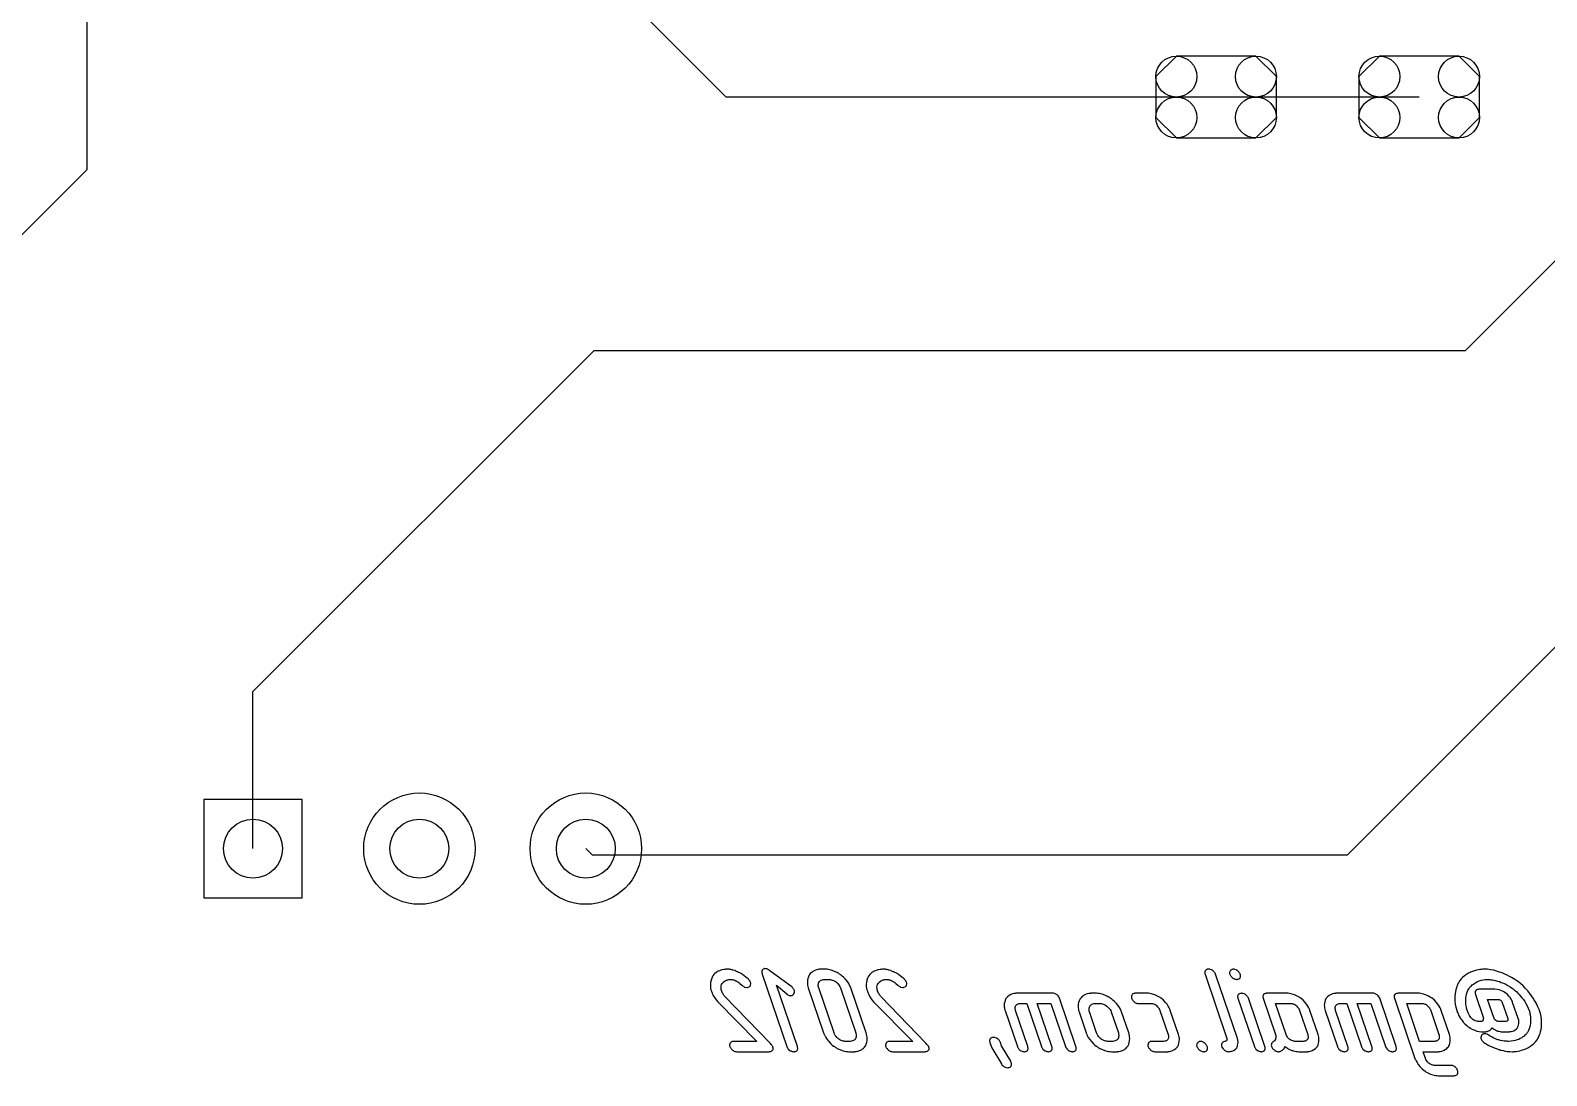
# Model space of a CAD drawing. Extents: x 0.13 to 3.85, y -0.33 to 2.33.
# Drawn here: x 2.164 to 3.076, y 0.645 to 1.274 of the extents above; entities that cross this region are included whole.
import ezdxf

# ---------------------------------------------------------------- set-up
doc = ezdxf.new("R2010")
doc.units = 0
doc.layers.get('0').update_dxf_attribs({"linetype": 'CONTINUOUS'})
doc.layers.add('film1', color=1, linetype='CONTINUOUS')

# ---------------------------------------------------------------- blocks, each defined once
blk = doc.blocks.new('D18')
blk.add_lwpolyline([(0.0239, 0.0246), (-0.0239, 0.0246), (-0.0362, 0.0123), (-0.0362, -0.0123), (-0.0239, -0.0246), (0.0239, -0.0246), (0.0362, -0.0123), (0.0362, 0.0123)], close=True)
for centre in [(-0.0239, 0.0123), (0.0239, 0.0123), (-0.0239, -0.0123), (0.0239, -0.0123)]:
    blk.add_circle(centre, 0.0123)
blk = doc.blocks.new('D46')
blk.add_circle((0, 0), 0.03347)
blk = doc.blocks.new('D48')
blk.add_lwpolyline([(-0.029528, -0.029528), (0.029528, -0.029528), (0.029528, 0.029528), (-0.029528, 0.029528)], close=True)
blk = doc.blocks.new('D9502')
blk.add_circle((0, 0), 0.01772)

msp = doc.modelspace()

# ---------------------------------------------------------------- linework, layer by layer
at = {"layer": 'film1', "color": 1}
for points in [[(2.198564, 1.189918), (2.198564, 1.517478)], [(2.58258, 1.233462), (2.298564, 1.517478)], [(2.99896, 1.233462), (2.58258, 1.233462)], [(3.140693, 1.195039), (3.02652, 1.080866)], [(2.198564, 1.189918), (1.699748, 0.691102)], [(3.343449, 1.165511), (2.955654, 0.777716)], [(2.502898, 1.080866), (2.298174, 0.876143)], [(3.02652, 1.080866), (2.502898, 1.080866)], [(2.298174, 0.781652), (2.298174, 0.876143)], [(2.50211, 0.777716), (2.498174, 0.781652)], [(2.955654, 0.777716), (2.50211, 0.777716)], [(2.582317, 0.709134), (2.581857, 0.709069), (2.581267, 0.709003), (2.579955, 0.708741), (2.578578, 0.708216), (2.57779, 0.707954), (2.577069, 0.70756), (2.576413, 0.707101), (2.575757, 0.706576), (2.575101, 0.705986), (2.574576, 0.705264), (2.57451, 0.705198), (2.574445, 0.705067), (2.574314, 0.70487), (2.574182, 0.704542), (2.573986, 0.704214), (2.573789, 0.703755), (2.573592, 0.70323), (2.573395, 0.70264), (2.573133, 0.701262), (2.573002, 0.700475), (2.573002, 0.699622), (2.573002, 0.69877), (2.573133, 0.697851), (2.573329, 0.696867), (2.573657, 0.695883), (2.573723, 0.695752), (2.573854, 0.695358), (2.574117, 0.694768), (2.57451, 0.693981), (2.574969, 0.693062), (2.575626, 0.692013), (2.576413, 0.690832), (2.577397, 0.689651), (2.601013, 0.665773), (2.586581, 0.665773), (2.586318, 0.665707), (2.586056, 0.665642), (2.585793, 0.66551), (2.585466, 0.665379), (2.585203, 0.665117), (2.584941, 0.664789), (2.584941, 0.664723), (2.58481, 0.664658), (2.584744, 0.664461), (2.584678, 0.664198), (2.584547, 0.663542), (2.584547, 0.663149), (2.584678, 0.66269), (2.584678, 0.662624), (2.584744, 0.662558), (2.58481, 0.662362), (2.585006, 0.662099), (2.585203, 0.661771), (2.585466, 0.661443), (2.585793, 0.661049), (2.586187, 0.660656), (2.586253, 0.66059), (2.586384, 0.660525), (2.586646, 0.660328), (2.586909, 0.660131), (2.587302, 0.659934), (2.587762, 0.659803), (2.588286, 0.659672), (2.588877, 0.659606), (2.608294, 0.659606), (2.608688, 0.659672), (2.609147, 0.659737), (2.609738, 0.659934), (2.610197, 0.660262), (2.61059, 0.660721), (2.610721, 0.660984), (2.610721, 0.661377), (2.610721, 0.661771), (2.61059, 0.66223), (2.61059, 0.662296), (2.610525, 0.662427), (2.610459, 0.662624), (2.610328, 0.662886), (2.610131, 0.663149), (2.609869, 0.663542), (2.609475, 0.664002), (2.609081, 0.664461), (2.581726, 0.6928), (2.581661, 0.692866), (2.581529, 0.693062), (2.581267, 0.69339), (2.580939, 0.69385), (2.580677, 0.694309), (2.580349, 0.694833), (2.580086, 0.695424), (2.579824, 0.696014), (2.579824, 0.69608), (2.579758, 0.696145), (2.579693, 0.696473), (2.579562, 0.696998), (2.579496, 0.697654), (2.57943, 0.698376), (2.579496, 0.699163), (2.579693, 0.69995), (2.580086, 0.700672), (2.580152, 0.700738), (2.580283, 0.700869), (2.58048, 0.701066), (2.580742, 0.701328), (2.581464, 0.701918), (2.582382, 0.702443), (2.582448, 0.702443), (2.582579, 0.702509), (2.582841, 0.70264), (2.583169, 0.702771), (2.583563, 0.702837), (2.584022, 0.702968), (2.585072, 0.703033), (2.585334, 0.703033), (2.585662, 0.702968), (2.586122, 0.702968), (2.586581, 0.702837), (2.587171, 0.702705), (2.587762, 0.702509), (2.588352, 0.702246), (2.588417, 0.702181), (2.58868, 0.702049), (2.589074, 0.701787), (2.589533, 0.701525), (2.590123, 0.701131), (2.590714, 0.700672), (2.59196, 0.699557), (2.592026, 0.699491), (2.592288, 0.699229), (2.592813, 0.698901), (2.593141, 0.698704), (2.593534, 0.698442), (2.594912, 0.698179), (2.595109, 0.698179), (2.595371, 0.698245), (2.595633, 0.69831), (2.59629, 0.698573), (2.596617, 0.69877), (2.596945, 0.699032), (2.596945, 0.699098), (2.597011, 0.699163), (2.597142, 0.69936), (2.597208, 0.699622), (2.597339, 0.700344), (2.597339, 0.700803), (2.597208, 0.701262), (2.597142, 0.701394), (2.597011, 0.701656), (2.596683, 0.702181), (2.596158, 0.702837), (2.596093, 0.702902), (2.596027, 0.702968), (2.595699, 0.703296), (2.595109, 0.703821), (2.594321, 0.704477), (2.593403, 0.705198), (2.592288, 0.705986), (2.591107, 0.706707), (2.589795, 0.707429), (2.589729, 0.707494), (2.589533, 0.70756), (2.589139, 0.707691), (2.588745, 0.707888), (2.588221, 0.708085), (2.587696, 0.708347), (2.586515, 0.708675), (2.58645, 0.708675), (2.586384, 0.708741), (2.585925, 0.708806), (2.5854, 0.708938), (2.58481, 0.709069), (2.584678, 0.709069), (2.584285, 0.709134), (2.583826, 0.7092), (2.58271, 0.7092), (2.582317, 0.709134)], [(2.605277, 0.709397), (2.604752, 0.709134), (2.60449, 0.708938), (2.604162, 0.70861), (2.604162, 0.708544), (2.604096, 0.708413), (2.60403, 0.708216), (2.603965, 0.707954), (2.603965, 0.70756), (2.603965, 0.707166), (2.604096, 0.706642), (2.604227, 0.706117), (2.618987, 0.66269), (2.618987, 0.662624), (2.619053, 0.662427), (2.619184, 0.662165), (2.619381, 0.661902), (2.61984, 0.661115), (2.620562, 0.660459), (2.620627, 0.660393), (2.620758, 0.660328), (2.621021, 0.660197), (2.621349, 0.660065), (2.622202, 0.659737), (2.622726, 0.659672), (2.623185, 0.659606), (2.623382, 0.659606), (2.623645, 0.659672), (2.623907, 0.659737), (2.624563, 0.659934), (2.624891, 0.660131), (2.625154, 0.660393), (2.625154, 0.660459), (2.625219, 0.660525), (2.62535, 0.660721), (2.625416, 0.660984), (2.625481, 0.661312), (2.625481, 0.661705), (2.625416, 0.662165), (2.625285, 0.66269), (2.61269, 0.699622), (2.618856, 0.694309), (2.618921, 0.694243), (2.619053, 0.694178), (2.619315, 0.693981), (2.619643, 0.69385), (2.62043, 0.693456), (2.62089, 0.69339), (2.621349, 0.693325), (2.621545, 0.693325), (2.621677, 0.69339), (2.621939, 0.693456), (2.62253, 0.693718), (2.622857, 0.693915), (2.623185, 0.694243), (2.623185, 0.694309), (2.623251, 0.69444), (2.623382, 0.694637), (2.623448, 0.694899), (2.623514, 0.695621), (2.623514, 0.69608), (2.623382, 0.696539), (2.623382, 0.696605), (2.623317, 0.696736), (2.623185, 0.696933), (2.623054, 0.697195), (2.622857, 0.697523), (2.622595, 0.697851), (2.622267, 0.698179), (2.621874, 0.698573), (2.608819, 0.708282), (2.608688, 0.708347), (2.60836, 0.70861), (2.607901, 0.708872), (2.607376, 0.709134), (2.60731, 0.709134), (2.607245, 0.7092), (2.606851, 0.709331), (2.606326, 0.709462), (2.605736, 0.709528), (2.605605, 0.709528), (2.605277, 0.709397)], [(2.638667, 0.709134), (2.638273, 0.709134), (2.637814, 0.709003), (2.63683, 0.708806), (2.635715, 0.708413), (2.6346, 0.707822), (2.634075, 0.707429), (2.633485, 0.707035), (2.633026, 0.70651), (2.632566, 0.70592), (2.632566, 0.705854), (2.632501, 0.705789), (2.632369, 0.705592), (2.632238, 0.70533), (2.632107, 0.705001), (2.63191, 0.704608), (2.631582, 0.703689), (2.631385, 0.702509), (2.63132, 0.701131), (2.63132, 0.70041), (2.631451, 0.699622), (2.631582, 0.69877), (2.631845, 0.697917), (2.641029, 0.67089), (2.641029, 0.670824), (2.641094, 0.670693), (2.641226, 0.67043), (2.641357, 0.670102), (2.641554, 0.669709), (2.64175, 0.66925), (2.642341, 0.6682), (2.643194, 0.666953), (2.644243, 0.665642), (2.64549, 0.664264), (2.646277, 0.663608), (2.647064, 0.662952), (2.64713, 0.662886), (2.647261, 0.662821), (2.647523, 0.662624), (2.647851, 0.662427), (2.648245, 0.662165), (2.648704, 0.661902), (2.649294, 0.661574), (2.649885, 0.661312), (2.651262, 0.660656), (2.652837, 0.660131), (2.654477, 0.659737), (2.655395, 0.659672), (2.656248, 0.659606), (2.659594, 0.659606), (2.659856, 0.659672), (2.660249, 0.659737), (2.660709, 0.659803), (2.661693, 0.66), (2.662808, 0.660393), (2.663989, 0.660984), (2.664514, 0.661312), (2.665038, 0.661771), (2.665563, 0.66223), (2.666022, 0.662821), (2.666022, 0.662886), (2.666088, 0.662952), (2.666219, 0.663149), (2.66635, 0.663411), (2.666482, 0.663739), (2.666613, 0.664133), (2.666941, 0.665051), (2.667137, 0.666232), (2.667203, 0.667609), (2.667137, 0.668397), (2.667072, 0.669184), (2.666875, 0.670037), (2.666613, 0.67089), (2.657429, 0.697917), (2.657429, 0.697982), (2.657363, 0.698114), (2.657232, 0.698376), (2.657101, 0.698638), (2.65697, 0.699032), (2.656707, 0.699491), (2.656117, 0.700541), (2.65533, 0.701787), (2.65428, 0.703099), (2.652968, 0.704411), (2.652246, 0.705067), (2.651459, 0.705723), (2.651394, 0.705789), (2.651262, 0.705854), (2.651, 0.706051), (2.650672, 0.706248), (2.650278, 0.70651), (2.649819, 0.706838), (2.649229, 0.707166), (2.648638, 0.707494), (2.647261, 0.708085), (2.645686, 0.708675), (2.644046, 0.709069), (2.643128, 0.709134), (2.642275, 0.7092), (2.63893, 0.7092), (2.638667, 0.709134)], [(2.641488, 0.703033), (2.644702, 0.703033), (2.645161, 0.702968), (2.645686, 0.702837), (2.646277, 0.70264), (2.646998, 0.702377), (2.64772, 0.702049), (2.648507, 0.701525), (2.648573, 0.701459), (2.648835, 0.701262), (2.649163, 0.700934), (2.649557, 0.700541), (2.650016, 0.69995), (2.650475, 0.69936), (2.650869, 0.698704), (2.651197, 0.697917), (2.660381, 0.67089), (2.660381, 0.670824), (2.660446, 0.670562), (2.660578, 0.670168), (2.660643, 0.669643), (2.660643, 0.669118), (2.660578, 0.668462), (2.660381, 0.667872), (2.660118, 0.667281), (2.660053, 0.667216), (2.659921, 0.667019), (2.659725, 0.666822), (2.659331, 0.66656), (2.658938, 0.666232), (2.658413, 0.666035), (2.657757, 0.665838), (2.657035, 0.665773), (2.653821, 0.665773), (2.653427, 0.665838), (2.652902, 0.665969), (2.652312, 0.666101), (2.651656, 0.666363), (2.650869, 0.666757), (2.650147, 0.667216), (2.650082, 0.667281), (2.649819, 0.667478), (2.649426, 0.667806), (2.649032, 0.6682), (2.648507, 0.668725), (2.648048, 0.669381), (2.647654, 0.670102), (2.647326, 0.67089), (2.638142, 0.697917), (2.638142, 0.697982), (2.638011, 0.698245), (2.637945, 0.698638), (2.63788, 0.699163), (2.63788, 0.699754), (2.637945, 0.700344), (2.638077, 0.700934), (2.638405, 0.701525), (2.63847, 0.70159), (2.638602, 0.701787), (2.638798, 0.701984), (2.639126, 0.702312), (2.639585, 0.702574), (2.64011, 0.702771), (2.640701, 0.702968), (2.641488, 0.703033)], [(2.675994, 0.709134), (2.675534, 0.709069), (2.674944, 0.709003), (2.673632, 0.708741), (2.672254, 0.708216), (2.671467, 0.707954), (2.670746, 0.70756), (2.67009, 0.707101), (2.669433, 0.706576), (2.668778, 0.705986), (2.668253, 0.705264), (2.668187, 0.705198), (2.668121, 0.705067), (2.66799, 0.70487), (2.667859, 0.704542), (2.667662, 0.704214), (2.667466, 0.703755), (2.667269, 0.70323), (2.667072, 0.70264), (2.666809, 0.701262), (2.666678, 0.700475), (2.666678, 0.699622), (2.666678, 0.69877), (2.666809, 0.697851), (2.667006, 0.696867), (2.667334, 0.695883), (2.6674, 0.695752), (2.667531, 0.695358), (2.667794, 0.694768), (2.668187, 0.693981), (2.668646, 0.693062), (2.669302, 0.692013), (2.67009, 0.690832), (2.671073, 0.689651), (2.69469, 0.665773), (2.680258, 0.665773), (2.679995, 0.665707), (2.679733, 0.665642), (2.67947, 0.66551), (2.679142, 0.665379), (2.67888, 0.665117), (2.678618, 0.664789), (2.678618, 0.664723), (2.678486, 0.664658), (2.678421, 0.664461), (2.678355, 0.664198), (2.678224, 0.663542), (2.678224, 0.663149), (2.678355, 0.66269), (2.678355, 0.662624), (2.678421, 0.662558), (2.678486, 0.662362), (2.678683, 0.662099), (2.67888, 0.661771), (2.679142, 0.661443), (2.67947, 0.661049), (2.679864, 0.660656), (2.67993, 0.66059), (2.680061, 0.660525), (2.680323, 0.660328), (2.680585, 0.660131), (2.680979, 0.659934), (2.681438, 0.659803), (2.681963, 0.659672), (2.682554, 0.659606), (2.701971, 0.659606), (2.702365, 0.659672), (2.702824, 0.659737), (2.703414, 0.659934), (2.703873, 0.660262), (2.704267, 0.660721), (2.704398, 0.660984), (2.704398, 0.661377), (2.704398, 0.661771), (2.704267, 0.66223), (2.704267, 0.662296), (2.704201, 0.662427), (2.704136, 0.662624), (2.704005, 0.662886), (2.703808, 0.663149), (2.703546, 0.663542), (2.703152, 0.664002), (2.702758, 0.664461), (2.675403, 0.6928), (2.675337, 0.692866), (2.675206, 0.693062), (2.674944, 0.69339), (2.674616, 0.69385), (2.674354, 0.694309), (2.674025, 0.694833), (2.673763, 0.695424), (2.673501, 0.696014), (2.673501, 0.69608), (2.673435, 0.696145), (2.67337, 0.696473), (2.673238, 0.696998), (2.673173, 0.697654), (2.673107, 0.698376), (2.673173, 0.699163), (2.67337, 0.69995), (2.673763, 0.700672), (2.673829, 0.700738), (2.67396, 0.700869), (2.674157, 0.701066), (2.674419, 0.701328), (2.675141, 0.701918), (2.676059, 0.702443), (2.676125, 0.702443), (2.676256, 0.702509), (2.676518, 0.70264), (2.676846, 0.702771), (2.67724, 0.702837), (2.677699, 0.702968), (2.678749, 0.703033), (2.679011, 0.703033), (2.679339, 0.702968), (2.679798, 0.702968), (2.680258, 0.702837), (2.680848, 0.702705), (2.681438, 0.702509), (2.682029, 0.702246), (2.682094, 0.702181), (2.682357, 0.702049), (2.68275, 0.701787), (2.683209, 0.701525), (2.6838, 0.701131), (2.68439, 0.700672), (2.685637, 0.699557), (2.685702, 0.699491), (2.685965, 0.699229), (2.68649, 0.698901), (2.686818, 0.698704), (2.687211, 0.698442), (2.688589, 0.698179), (2.688785, 0.698179), (2.689048, 0.698245), (2.68931, 0.69831), (2.689966, 0.698573), (2.690294, 0.69877), (2.690622, 0.699032), (2.690622, 0.699098), (2.690688, 0.699163), (2.690819, 0.69936), (2.690885, 0.699622), (2.691016, 0.700344), (2.691016, 0.700803), (2.690885, 0.701262), (2.690819, 0.701394), (2.690688, 0.701656), (2.69036, 0.702181), (2.689835, 0.702837), (2.68977, 0.702902), (2.689704, 0.702968), (2.689376, 0.703296), (2.688785, 0.703821), (2.687998, 0.704477), (2.68708, 0.705198), (2.685965, 0.705986), (2.684784, 0.706707), (2.683472, 0.707429), (2.683406, 0.707494), (2.683209, 0.70756), (2.682816, 0.707691), (2.682422, 0.707888), (2.681897, 0.708085), (2.681373, 0.708347), (2.680192, 0.708675), (2.680126, 0.708675), (2.680061, 0.708741), (2.679602, 0.708806), (2.679077, 0.708938), (2.678486, 0.709069), (2.678355, 0.709069), (2.677961, 0.709134), (2.677502, 0.7092), (2.676387, 0.7092), (2.675994, 0.709134)], [(2.872006, 0.709134), (2.871744, 0.709134), (2.871088, 0.708872), (2.87076, 0.708675), (2.870497, 0.708413), (2.870497, 0.708347), (2.870366, 0.708282), (2.870301, 0.708085), (2.870169, 0.707822), (2.870104, 0.707494), (2.870104, 0.707101), (2.870169, 0.706642), (2.870301, 0.706117), (2.883421, 0.667544), (2.883421, 0.667413), (2.883486, 0.66715), (2.883421, 0.666757), (2.88329, 0.666297), (2.883224, 0.666232), (2.883027, 0.666035), (2.882765, 0.665838), (2.882306, 0.665773), (2.882109, 0.665773), (2.881912, 0.665707), (2.88165, 0.665642), (2.881321, 0.66551), (2.881059, 0.665379), (2.880731, 0.665117), (2.880469, 0.664789), (2.880469, 0.664723), (2.880403, 0.664658), (2.880272, 0.664461), (2.880206, 0.664198), (2.880075, 0.663542), (2.880141, 0.663149), (2.880272, 0.66269), (2.880272, 0.662624), (2.880338, 0.662558), (2.880403, 0.662362), (2.8806, 0.662099), (2.880994, 0.661443), (2.881321, 0.661049), (2.881715, 0.660656), (2.881781, 0.66059), (2.881912, 0.660525), (2.882174, 0.660328), (2.882502, 0.660131), (2.882896, 0.659934), (2.883355, 0.659803), (2.88388, 0.659672), (2.88447, 0.659606), (2.884602, 0.659606), (2.884995, 0.659672), (2.885585, 0.659737), (2.886242, 0.659934), (2.887029, 0.660197), (2.887816, 0.66059), (2.888603, 0.661181), (2.889259, 0.661968), (2.889325, 0.662099), (2.889456, 0.662427), (2.889653, 0.662886), (2.88985, 0.663608), (2.890046, 0.664395), (2.890112, 0.665379), (2.889981, 0.666429), (2.889718, 0.667544), (2.876598, 0.706117), (2.876598, 0.706182), (2.876533, 0.706314), (2.876402, 0.70651), (2.87627, 0.706838), (2.876008, 0.707166), (2.875745, 0.70756), (2.875352, 0.707954), (2.874958, 0.708347), (2.874893, 0.708413), (2.874762, 0.708478), (2.874499, 0.70861), (2.874171, 0.708806), (2.873318, 0.709069), (2.872859, 0.709134), (2.8724, 0.7092), (2.872203, 0.7092), (2.872006, 0.709134)], [(2.886635, 0.709069), (2.886045, 0.708806), (2.885782, 0.70861), (2.885454, 0.708282), (2.885389, 0.708216), (2.885323, 0.70815), (2.885257, 0.707954), (2.885126, 0.707691), (2.884995, 0.707363), (2.884995, 0.707035), (2.884995, 0.706576), (2.885126, 0.706117), (2.885126, 0.706051), (2.885192, 0.70592), (2.885323, 0.705723), (2.885454, 0.705461), (2.885717, 0.705133), (2.885979, 0.704739), (2.886307, 0.704411), (2.886766, 0.704017), (2.886832, 0.703952), (2.886963, 0.703886), (2.887226, 0.703689), (2.887554, 0.703558), (2.888341, 0.703165), (2.888866, 0.703099), (2.889325, 0.703033), (2.889521, 0.703033), (2.889784, 0.703099), (2.890112, 0.703165), (2.890702, 0.703427), (2.89103, 0.703624), (2.891293, 0.703886), (2.891293, 0.703952), (2.891358, 0.704083), (2.891424, 0.70428), (2.89149, 0.704542), (2.891555, 0.705264), (2.891555, 0.705658), (2.891424, 0.706117), (2.891424, 0.706182), (2.891358, 0.706314), (2.891227, 0.706576), (2.89103, 0.706838), (2.890506, 0.70756), (2.890178, 0.707954), (2.889784, 0.708282), (2.889718, 0.708347), (2.889587, 0.708413), (2.889325, 0.708544), (2.888997, 0.708741), (2.888144, 0.709069), (2.887685, 0.709134), (2.887226, 0.7092), (2.887029, 0.7092), (2.886635, 0.709069)], [(3.03699, 0.709134), (3.036269, 0.709069), (3.035416, 0.709003), (3.034432, 0.708806), (3.033382, 0.70861), (3.032202, 0.708282), (3.031021, 0.707888), (3.029774, 0.707363), (3.028528, 0.706773), (3.027282, 0.706051), (3.026101, 0.705198), (3.02492, 0.704214), (3.02387, 0.703099), (3.022952, 0.701787), (3.022886, 0.701722), (3.022755, 0.701459), (3.022558, 0.701066), (3.02223, 0.700475), (3.021968, 0.699754), (3.02164, 0.698966), (3.021312, 0.697982), (3.020984, 0.696867), (3.020722, 0.695686), (3.020525, 0.694309), (3.020328, 0.692931), (3.020328, 0.691357), (3.020394, 0.689782), (3.02059, 0.688077), (3.020984, 0.686306), (3.021509, 0.684469), (3.021574, 0.684338), (3.02164, 0.68401), (3.021837, 0.68355), (3.022099, 0.68296), (3.022362, 0.682304), (3.022624, 0.681648), (3.022952, 0.680926), (3.02328, 0.680336), (3.02328, 0.68027), (3.023346, 0.680205), (3.023477, 0.680008), (3.023608, 0.679746), (3.024067, 0.67909), (3.024658, 0.678302), (3.025445, 0.677318), (3.026363, 0.676269), (3.027544, 0.675285), (3.028856, 0.674235), (3.028922, 0.674235), (3.029053, 0.674104), (3.02925, 0.673973), (3.029512, 0.673841), (3.02984, 0.673645), (3.030234, 0.673382), (3.031217, 0.672923), (3.032398, 0.672464), (3.033645, 0.672005), (3.035022, 0.671742), (3.036465, 0.671611), (3.038893, 0.671611), (3.039155, 0.671677), (3.039417, 0.671742), (3.039811, 0.671808), (3.04027, 0.671939), (3.040795, 0.672136), (3.041386, 0.672398), (3.041451, 0.672398), (3.041517, 0.67253), (3.04191, 0.672858), (3.042369, 0.673317), (3.042763, 0.673973), (3.043813, 0.67312), (3.04565, 0.672202), (3.045715, 0.672202), (3.045912, 0.672136), (3.04624, 0.672005), (3.046634, 0.671939), (3.047486, 0.671677), (3.047946, 0.671611), (3.053259, 0.671611), (3.053653, 0.671677), (3.054243, 0.671742), (3.054965, 0.671939), (3.055752, 0.672202), (3.056539, 0.672661), (3.057326, 0.673251), (3.057982, 0.674038), (3.058048, 0.674169), (3.058179, 0.674497), (3.058376, 0.674957), (3.058573, 0.675678), (3.058769, 0.676466), (3.058769, 0.67745), (3.058704, 0.678499), (3.058376, 0.679614), (3.055096, 0.689257), (3.055096, 0.689323), (3.05503, 0.689389), (3.054899, 0.689782), (3.054571, 0.690438), (3.054178, 0.69116), (3.053587, 0.692078), (3.052865, 0.692997), (3.051947, 0.693915), (3.050898, 0.694833), (3.050832, 0.694833), (3.050766, 0.694965), (3.050373, 0.695227), (3.049717, 0.695555), (3.048929, 0.696014), (3.047946, 0.696408), (3.046896, 0.696801), (3.045715, 0.697064), (3.044469, 0.697129), (3.034694, 0.697129), (3.034366, 0.697064), (3.033907, 0.696998), (3.033382, 0.696736), (3.032923, 0.696408), (3.032595, 0.695817), (3.032529, 0.695489), (3.032529, 0.695096), (3.032595, 0.694571), (3.032726, 0.694046), (3.037581, 0.679746), (3.037253, 0.678302), (3.037187, 0.678237), (3.037122, 0.678106), (3.036859, 0.677909), (3.036597, 0.677843), (3.034104, 0.677843), (3.033841, 0.677909), (3.033448, 0.677974), (3.032529, 0.678237), (3.03207, 0.678434), (3.031546, 0.678696), (3.03148, 0.678762), (3.031283, 0.678827), (3.031021, 0.67909), (3.030693, 0.679352), (3.030365, 0.67968), (3.029905, 0.680139), (3.029512, 0.680664), (3.029118, 0.681254), (3.028397, 0.682894), (3.027741, 0.684469), (3.027741, 0.684534), (3.02761, 0.684797), (3.027544, 0.68519), (3.027413, 0.685715), (3.027282, 0.686371), (3.02715, 0.687093), (3.027019, 0.687945), (3.026953, 0.688864), (3.026888, 0.689848), (3.026888, 0.690898), (3.026953, 0.691947), (3.02715, 0.693062), (3.027347, 0.694178), (3.027741, 0.695293), (3.0282, 0.696408), (3.02879, 0.697457), (3.028856, 0.697523), (3.028922, 0.69772), (3.029184, 0.697982), (3.029446, 0.69831), (3.02984, 0.69877), (3.030299, 0.699229), (3.030824, 0.699754), (3.03148, 0.700278), (3.032267, 0.700738), (3.033054, 0.701262), (3.033973, 0.701722), (3.035022, 0.702181), (3.036138, 0.702509), (3.037318, 0.702771), (3.03863, 0.702968), (3.040074, 0.703033), (3.040402, 0.703033), (3.040795, 0.702968), (3.041386, 0.702968), (3.042041, 0.702837), (3.042894, 0.702771), (3.043813, 0.702574), (3.044797, 0.702377), (3.045912, 0.702049), (3.047093, 0.701722), (3.048274, 0.701262), (3.049586, 0.700738), (3.050898, 0.700147), (3.052275, 0.69936), (3.053653, 0.698573), (3.05503, 0.697589), (3.055096, 0.697523), (3.055358, 0.697326), (3.055752, 0.697064), (3.056211, 0.696605), (3.056802, 0.69608), (3.057523, 0.695489), (3.058245, 0.694702), (3.059032, 0.693915), (3.059885, 0.692997), (3.060672, 0.691947), (3.061525, 0.690898), (3.062312, 0.689717), (3.063099, 0.68847), (3.063821, 0.687224), (3.064477, 0.685846), (3.065002, 0.684403), (3.065002, 0.684338), (3.065133, 0.684075), (3.065198, 0.683682), (3.065329, 0.683091), (3.065461, 0.682435), (3.065592, 0.681713), (3.065723, 0.680795), (3.065854, 0.679877), (3.065854, 0.678893), (3.065854, 0.677843), (3.065789, 0.676728), (3.065657, 0.675613), (3.065395, 0.674497), (3.065067, 0.673382), (3.064608, 0.672267), (3.064017, 0.671218), (3.063952, 0.671152), (3.063821, 0.670955), (3.063624, 0.670693), (3.063362, 0.670365), (3.062968, 0.669971), (3.062443, 0.669512), (3.061918, 0.668987), (3.061262, 0.668528), (3.060541, 0.668003), (3.059688, 0.667478), (3.058769, 0.667019), (3.05772, 0.666625), (3.056605, 0.666297), (3.055424, 0.666035), (3.054112, 0.665838), (3.052734, 0.665773), (3.05221, 0.665773), (3.051685, 0.665838), (3.050898, 0.665904), (3.049979, 0.665969), (3.048995, 0.666166), (3.04788, 0.666363), (3.046765, 0.666625), (3.046699, 0.666625), (3.046634, 0.666691), (3.04624, 0.666822), (3.045584, 0.667019), (3.044797, 0.667347), (3.043813, 0.667806), (3.042763, 0.668331), (3.041582, 0.668987), (3.040336, 0.669709), (3.04027, 0.669709), (3.040139, 0.66984), (3.039942, 0.669906), (3.03968, 0.670037), (3.039024, 0.670234), (3.038237, 0.670365), (3.03804, 0.670365), (3.037777, 0.670299), (3.037515, 0.670234), (3.037253, 0.670102), (3.036925, 0.669971), (3.036662, 0.669709), (3.0364, 0.669381), (3.0364, 0.669315), (3.036269, 0.669184), (3.036203, 0.668987), (3.036138, 0.668725), (3.036006, 0.668069), (3.036006, 0.667675), (3.036138, 0.667216), (3.036138, 0.66715), (3.036269, 0.666953), (3.0364, 0.666691), (3.036597, 0.666297), (3.036925, 0.665904), (3.037318, 0.665445), (3.037843, 0.665051), (3.038434, 0.664658), (3.038499, 0.664658), (3.03863, 0.664592), (3.038827, 0.664461), (3.03909, 0.664264), (3.039417, 0.664067), (3.039811, 0.66387), (3.040861, 0.663346), (3.042107, 0.662755), (3.04355, 0.662099), (3.045125, 0.661443), (3.04683, 0.660853), (3.046896, 0.660853), (3.047027, 0.660787), (3.047224, 0.660721), (3.047486, 0.660656), (3.04788, 0.66059), (3.048274, 0.660459), (3.049323, 0.660262), (3.050504, 0.66), (3.051881, 0.659803), (3.053325, 0.659672), (3.054834, 0.659606), (3.055293, 0.659606), (3.055817, 0.659672), (3.056474, 0.659737), (3.057326, 0.659803), (3.05831, 0.66), (3.05936, 0.660197), (3.060475, 0.660525), (3.061722, 0.660918), (3.062968, 0.661377), (3.064214, 0.661968), (3.065461, 0.662624), (3.066641, 0.663477), (3.067822, 0.664461), (3.068872, 0.665576), (3.069856, 0.666822), (3.069922, 0.666888), (3.070053, 0.66715), (3.070315, 0.667544), (3.070578, 0.668134), (3.070905, 0.66879), (3.071233, 0.669643), (3.071562, 0.670627), (3.07189, 0.671742), (3.072152, 0.672923), (3.072349, 0.674301), (3.07248, 0.675744), (3.07248, 0.677318), (3.072414, 0.678958), (3.072217, 0.680664), (3.071824, 0.682501), (3.071233, 0.684403), (3.071168, 0.684534), (3.071037, 0.684862), (3.07084, 0.685387), (3.070512, 0.686109), (3.070118, 0.687027), (3.069593, 0.688077), (3.069003, 0.689192), (3.068281, 0.690438), (3.067429, 0.691816), (3.06651, 0.693194), (3.065395, 0.694637), (3.064214, 0.696145), (3.062837, 0.697654), (3.061393, 0.699098), (3.059819, 0.700541), (3.058048, 0.701918), (3.057917, 0.701984), (3.057589, 0.702246), (3.057064, 0.702574), (3.056342, 0.703033), (3.05549, 0.703624), (3.05444, 0.704214), (3.053259, 0.70487), (3.051881, 0.705592), (3.050438, 0.706248), (3.048864, 0.706904), (3.047224, 0.707494), (3.045453, 0.708085), (3.043681, 0.708544), (3.041779, 0.708872), (3.039877, 0.709134), (3.037974, 0.7092), (3.037515, 0.7092), (3.03699, 0.709134)], [(2.756222, 0.694637), (2.755501, 0.694571), (2.754582, 0.694309), (2.753598, 0.693981), (2.752549, 0.693456), (2.751565, 0.692669), (2.751106, 0.69221), (2.750712, 0.691685), (2.750712, 0.691619), (2.750646, 0.691554), (2.750384, 0.69116), (2.750122, 0.690504), (2.749859, 0.689651), (2.749597, 0.688601), (2.749531, 0.687355), (2.749597, 0.686634), (2.749662, 0.685912), (2.749794, 0.68519), (2.750056, 0.684403), (2.757469, 0.66269), (2.757469, 0.662624), (2.757534, 0.662427), (2.757665, 0.662165), (2.757862, 0.661902), (2.758322, 0.661115), (2.759043, 0.660459), (2.759109, 0.660393), (2.75924, 0.660328), (2.759502, 0.660197), (2.75983, 0.660065), (2.760683, 0.659737), (2.761142, 0.659672), (2.761667, 0.659606), (2.761864, 0.659606), (2.762126, 0.659672), (2.762389, 0.659737), (2.762979, 0.659934), (2.763307, 0.660131), (2.76357, 0.660393), (2.76357, 0.660459), (2.763635, 0.660525), (2.763766, 0.660721), (2.763832, 0.660984), (2.763898, 0.661312), (2.763898, 0.661705), (2.763832, 0.662165), (2.763701, 0.66269), (2.756353, 0.684403), (2.756353, 0.684469), (2.756288, 0.684731), (2.756222, 0.685059), (2.756157, 0.685453), (2.756157, 0.685912), (2.756157, 0.686371), (2.756288, 0.686896), (2.75655, 0.687355), (2.75655, 0.687421), (2.756682, 0.687552), (2.756878, 0.687749), (2.757141, 0.687945), (2.757469, 0.688142), (2.757928, 0.688339), (2.758453, 0.68847), (2.759043, 0.688536), (2.763176, 0.688536), (2.771901, 0.66269), (2.771901, 0.662624), (2.771966, 0.662427), (2.772098, 0.662165), (2.772294, 0.661902), (2.772819, 0.661115), (2.773541, 0.660459), (2.773606, 0.660393), (2.773738, 0.660328), (2.774, 0.660197), (2.774328, 0.660065), (2.775115, 0.659737), (2.77564, 0.659672), (2.776099, 0.659606), (2.776296, 0.659606), (2.776558, 0.659672), (2.776821, 0.659737), (2.777477, 0.659934), (2.777805, 0.660131), (2.778067, 0.660393), (2.778067, 0.660459), (2.778133, 0.660525), (2.778264, 0.660721), (2.778329, 0.660984), (2.778395, 0.661312), (2.778395, 0.661705), (2.778329, 0.662165), (2.778198, 0.66269), (2.769408, 0.688536), (2.777608, 0.688536), (2.786398, 0.66269), (2.786398, 0.662624), (2.786464, 0.662427), (2.786595, 0.662165), (2.786792, 0.661902), (2.787317, 0.661115), (2.788038, 0.660459), (2.788104, 0.660393), (2.788235, 0.660328), (2.788498, 0.660197), (2.788826, 0.660065), (2.789613, 0.659737), (2.790138, 0.659672), (2.790597, 0.659606), (2.790793, 0.659606), (2.791056, 0.659672), (2.791318, 0.659737), (2.791974, 0.659934), (2.792302, 0.660131), (2.792565, 0.660393), (2.792565, 0.660459), (2.79263, 0.660525), (2.792762, 0.660721), (2.792827, 0.660984), (2.792893, 0.661312), (2.792893, 0.661705), (2.792827, 0.662165), (2.792696, 0.66269), (2.782856, 0.691685), (2.782856, 0.69175), (2.78279, 0.691816), (2.782659, 0.692144), (2.782331, 0.692669), (2.781938, 0.693194), (2.781347, 0.693718), (2.780626, 0.694243), (2.779707, 0.694571), (2.779248, 0.694702), (2.75655, 0.694702), (2.756222, 0.694637)], [(2.801355, 0.694637), (2.800962, 0.694637), (2.800502, 0.694506), (2.799518, 0.694309), (2.798403, 0.693915), (2.797288, 0.693325), (2.796763, 0.692931), (2.796173, 0.692538), (2.795714, 0.692013), (2.795254, 0.691422), (2.795254, 0.691357), (2.795189, 0.691291), (2.795058, 0.691094), (2.794926, 0.690832), (2.794795, 0.690504), (2.794598, 0.69011), (2.79427, 0.689192), (2.794074, 0.688077), (2.794008, 0.686699), (2.794008, 0.685978), (2.794139, 0.68519), (2.79427, 0.684338), (2.794533, 0.683485), (2.798797, 0.67089), (2.798797, 0.670824), (2.798862, 0.670693), (2.798993, 0.67043), (2.799125, 0.670102), (2.799322, 0.669709), (2.799518, 0.66925), (2.800109, 0.6682), (2.800962, 0.666953), (2.802011, 0.665642), (2.803258, 0.664264), (2.804045, 0.663608), (2.804832, 0.662952), (2.804898, 0.662886), (2.805029, 0.662821), (2.805291, 0.662624), (2.805619, 0.662427), (2.806013, 0.662165), (2.806472, 0.661902), (2.807062, 0.661574), (2.807653, 0.661312), (2.80903, 0.660656), (2.810605, 0.660131), (2.812245, 0.659737), (2.813163, 0.659672), (2.814016, 0.659606), (2.817362, 0.659606), (2.817624, 0.659672), (2.818017, 0.659737), (2.818477, 0.659803), (2.819461, 0.66), (2.820576, 0.660393), (2.821757, 0.660984), (2.822281, 0.661312), (2.822806, 0.661771), (2.823331, 0.66223), (2.82379, 0.662821), (2.82379, 0.662886), (2.823856, 0.662952), (2.823987, 0.663149), (2.824118, 0.663411), (2.82425, 0.663739), (2.824381, 0.664133), (2.824709, 0.665051), (2.824905, 0.666232), (2.824971, 0.667609), (2.824905, 0.668397), (2.82484, 0.669184), (2.824643, 0.670037), (2.824381, 0.67089), (2.820117, 0.683485), (2.820117, 0.68355), (2.820051, 0.683682), (2.81992, 0.683878), (2.819789, 0.684206), (2.819657, 0.6846), (2.819395, 0.685059), (2.818805, 0.686109), (2.818017, 0.68729), (2.816968, 0.688601), (2.815656, 0.689913), (2.814934, 0.690569), (2.814147, 0.691226), (2.814081, 0.691291), (2.81395, 0.691357), (2.813688, 0.691554), (2.81336, 0.69175), (2.812966, 0.692013), (2.812507, 0.692341), (2.811917, 0.692669), (2.811326, 0.692997), (2.809949, 0.693587), (2.808374, 0.694178), (2.806734, 0.694571), (2.805816, 0.694637), (2.804963, 0.694702), (2.801617, 0.694702), (2.801355, 0.694637)], [(2.827792, 0.694637), (2.827529, 0.694571), (2.826939, 0.694309), (2.826677, 0.694112), (2.826414, 0.693784), (2.826414, 0.693718), (2.826283, 0.693653), (2.826217, 0.693456), (2.826152, 0.693194), (2.826021, 0.692538), (2.826021, 0.692144), (2.826152, 0.691685), (2.826152, 0.691619), (2.826217, 0.691488), (2.826283, 0.691291), (2.82648, 0.691029), (2.826677, 0.690766), (2.826939, 0.690373), (2.827267, 0.689979), (2.827661, 0.689585), (2.827726, 0.68952), (2.827857, 0.689454), (2.82812, 0.689257), (2.828382, 0.689061), (2.828776, 0.688864), (2.829235, 0.688733), (2.82976, 0.688601), (2.83035, 0.688536), (2.837894, 0.688536), (2.838222, 0.68847), (2.838616, 0.68847), (2.8396, 0.688208), (2.840125, 0.688077), (2.840584, 0.687814), (2.84065, 0.687749), (2.840781, 0.687617), (2.840978, 0.687421), (2.84124, 0.687224), (2.841765, 0.686568), (2.84229, 0.685978), (2.842355, 0.685912), (2.842421, 0.685781), (2.842617, 0.685518), (2.842749, 0.685256), (2.842749, 0.68519), (2.84288, 0.684994), (2.843011, 0.684731), (2.843142, 0.684403), (2.848062, 0.669971), (2.848062, 0.669906), (2.848128, 0.669643), (2.848193, 0.669315), (2.848259, 0.668921), (2.848259, 0.668397), (2.848259, 0.667937), (2.848128, 0.667413), (2.847931, 0.666953), (2.847866, 0.666888), (2.847603, 0.666625), (2.847275, 0.666363), (2.846881, 0.666035), (2.846816, 0.666035), (2.846619, 0.665969), (2.846357, 0.665904), (2.846094, 0.665838), (2.845832, 0.665838), (2.845373, 0.665773), (2.837894, 0.665773), (2.837632, 0.665707), (2.837369, 0.665642), (2.837107, 0.66551), (2.836779, 0.665379), (2.836517, 0.665117), (2.836254, 0.664789), (2.836254, 0.664723), (2.836123, 0.664658), (2.836057, 0.664461), (2.835992, 0.664198), (2.835861, 0.663542), (2.835861, 0.663149), (2.835992, 0.66269), (2.835992, 0.662624), (2.836057, 0.662558), (2.836123, 0.662362), (2.83632, 0.662099), (2.836517, 0.661771), (2.836779, 0.661443), (2.837107, 0.661049), (2.837501, 0.660656), (2.837566, 0.66059), (2.837698, 0.660525), (2.83796, 0.660328), (2.838222, 0.660131), (2.838616, 0.659934), (2.839075, 0.659803), (2.8396, 0.659672), (2.84019, 0.659606), (2.847866, 0.659606), (2.848128, 0.659672), (2.84885, 0.659737), (2.849768, 0.66), (2.850752, 0.660328), (2.851802, 0.660853), (2.852786, 0.661574), (2.853245, 0.662034), (2.853704, 0.662558), (2.853704, 0.662624), (2.853769, 0.66269), (2.853901, 0.662886), (2.854032, 0.663083), (2.854294, 0.663739), (2.854557, 0.664592), (2.854754, 0.665707), (2.854819, 0.666953), (2.854819, 0.667675), (2.854688, 0.668397), (2.854557, 0.669184), (2.854294, 0.669971), (2.849374, 0.684403), (2.849374, 0.684469), (2.849309, 0.6846), (2.849243, 0.684797), (2.849112, 0.685125), (2.848915, 0.685518), (2.848718, 0.685912), (2.848128, 0.686896), (2.847406, 0.688077), (2.846488, 0.689257), (2.845307, 0.690504), (2.84393, 0.691685), (2.843864, 0.69175), (2.843733, 0.691816), (2.843536, 0.691947), (2.843208, 0.692144), (2.84288, 0.692406), (2.842421, 0.692669), (2.841371, 0.693194), (2.840059, 0.693718), (2.838681, 0.694243), (2.837107, 0.694571), (2.83632, 0.694702), (2.828054, 0.694702), (2.827792, 0.694637)], [(2.891752, 0.694637), (2.89149, 0.694637), (2.890833, 0.694374), (2.890506, 0.694178), (2.890243, 0.693915), (2.890243, 0.69385), (2.890112, 0.693784), (2.890046, 0.693587), (2.889915, 0.693325), (2.88985, 0.692997), (2.88985, 0.692669), (2.889915, 0.69221), (2.890046, 0.691685), (2.899886, 0.66269), (2.899886, 0.662624), (2.899952, 0.662427), (2.900083, 0.662165), (2.90028, 0.661902), (2.900805, 0.661115), (2.901526, 0.660459), (2.901592, 0.660393), (2.901723, 0.660328), (2.901985, 0.660197), (2.902314, 0.660065), (2.903101, 0.659737), (2.903626, 0.659672), (2.904085, 0.659606), (2.904282, 0.659606), (2.904544, 0.659672), (2.904806, 0.659737), (2.905462, 0.659934), (2.90579, 0.660131), (2.906053, 0.660393), (2.906053, 0.660459), (2.906118, 0.660525), (2.906249, 0.660721), (2.906315, 0.660984), (2.906381, 0.661312), (2.906381, 0.661705), (2.906315, 0.662165), (2.906184, 0.66269), (2.896344, 0.691685), (2.896344, 0.69175), (2.896278, 0.691882), (2.896147, 0.692078), (2.896016, 0.692341), (2.895754, 0.692669), (2.895491, 0.693062), (2.895097, 0.693456), (2.894704, 0.69385), (2.894638, 0.693915), (2.894507, 0.693981), (2.894245, 0.694112), (2.893917, 0.694309), (2.893064, 0.694571), (2.892605, 0.694637), (2.892145, 0.694702), (2.891949, 0.694702), (2.891752, 0.694637)], [(2.906906, 0.694637), (2.906446, 0.694571), (2.905921, 0.694309), (2.905462, 0.693981), (2.905134, 0.693456), (2.905069, 0.693062), (2.905069, 0.692669), (2.905134, 0.69221), (2.905266, 0.691685), (2.912613, 0.669971), (2.912613, 0.669906), (2.912678, 0.669774), (2.912744, 0.669512), (2.912744, 0.669184), (2.912809, 0.66879), (2.912809, 0.668397), (2.912744, 0.667872), (2.912678, 0.667347), (2.912678, 0.667281), (2.912613, 0.66715), (2.912547, 0.666953), (2.91235, 0.666691), (2.911957, 0.666101), (2.911629, 0.665838), (2.911301, 0.665576), (2.911235, 0.66551), (2.911038, 0.665445), (2.910776, 0.665182), (2.910514, 0.66492), (2.910251, 0.664526), (2.91012, 0.664002), (2.910054, 0.663411), (2.910251, 0.662755), (2.910251, 0.66269), (2.910317, 0.662558), (2.910448, 0.662296), (2.910645, 0.661968), (2.910842, 0.661574), (2.91117, 0.661181), (2.911497, 0.660853), (2.911957, 0.660459), (2.912022, 0.660393), (2.912154, 0.660328), (2.91235, 0.660197), (2.912678, 0.660065), (2.913006, 0.659869), (2.913466, 0.659737), (2.913925, 0.659672), (2.914449, 0.659606), (2.914581, 0.659606), (2.914843, 0.659672), (2.915302, 0.659737), (2.915696, 0.659869), (2.915761, 0.659934), (2.916024, 0.660065), (2.916418, 0.660262), (2.916811, 0.66059), (2.91727, 0.660984), (2.91773, 0.661509), (2.918058, 0.662099), (2.91832, 0.662755), (2.918385, 0.66269), (2.918517, 0.662558), (2.918779, 0.662296), (2.919173, 0.662034), (2.919697, 0.66164), (2.920288, 0.661312), (2.921075, 0.660918), (2.921928, 0.660525), (2.922059, 0.660459), (2.922321, 0.660393), (2.922846, 0.660262), (2.923437, 0.660065), (2.924158, 0.659869), (2.924946, 0.659737), (2.925733, 0.659672), (2.92652, 0.659606), (2.931768, 0.659606), (2.93203, 0.659672), (2.932752, 0.659737), (2.93367, 0.66), (2.934654, 0.660328), (2.935704, 0.660853), (2.936688, 0.661574), (2.937147, 0.662034), (2.937606, 0.662558), (2.937606, 0.662624), (2.937672, 0.66269), (2.937803, 0.662886), (2.937934, 0.663083), (2.938197, 0.663739), (2.938459, 0.664592), (2.938656, 0.665707), (2.938722, 0.666953), (2.938722, 0.667675), (2.93859, 0.668397), (2.938459, 0.669184), (2.938197, 0.669971), (2.933277, 0.684403), (2.933277, 0.684469), (2.933211, 0.6846), (2.933146, 0.684797), (2.933014, 0.685125), (2.932818, 0.685518), (2.932621, 0.685912), (2.93203, 0.686896), (2.931309, 0.688077), (2.93039, 0.689257), (2.929209, 0.690504), (2.927832, 0.691685), (2.927766, 0.69175), (2.927635, 0.691816), (2.927438, 0.691947), (2.92711, 0.692144), (2.926782, 0.692406), (2.926323, 0.692669), (2.925273, 0.693194), (2.923961, 0.693718), (2.922584, 0.694243), (2.921009, 0.694571), (2.920222, 0.694702), (2.907233, 0.694702), (2.906906, 0.694637)], [(2.948561, 0.694637), (2.94784, 0.694571), (2.946922, 0.694309), (2.945937, 0.693981), (2.944888, 0.693456), (2.943904, 0.692669), (2.943445, 0.69221), (2.943051, 0.691685), (2.943051, 0.691619), (2.942985, 0.691554), (2.942723, 0.69116), (2.942461, 0.690504), (2.942198, 0.689651), (2.941936, 0.688601), (2.94187, 0.687355), (2.941936, 0.686634), (2.942001, 0.685912), (2.942133, 0.68519), (2.942395, 0.684403), (2.949808, 0.66269), (2.949808, 0.662624), (2.949873, 0.662427), (2.950005, 0.662165), (2.950201, 0.661902), (2.950661, 0.661115), (2.951382, 0.660459), (2.951448, 0.660393), (2.951579, 0.660328), (2.951842, 0.660197), (2.95217, 0.660065), (2.953022, 0.659737), (2.953482, 0.659672), (2.954006, 0.659606), (2.954203, 0.659606), (2.954466, 0.659672), (2.954728, 0.659737), (2.955318, 0.659934), (2.955646, 0.660131), (2.955909, 0.660393), (2.955909, 0.660459), (2.955974, 0.660525), (2.956106, 0.660721), (2.956171, 0.660984), (2.956237, 0.661312), (2.956237, 0.661705), (2.956171, 0.662165), (2.95604, 0.66269), (2.948693, 0.684403), (2.948693, 0.684469), (2.948627, 0.684731), (2.948561, 0.685059), (2.948496, 0.685453), (2.948496, 0.685912), (2.948496, 0.686371), (2.948627, 0.686896), (2.948889, 0.687355), (2.948889, 0.687421), (2.949021, 0.687552), (2.949218, 0.687749), (2.94948, 0.687945), (2.949808, 0.688142), (2.950267, 0.688339), (2.950792, 0.68847), (2.951382, 0.688536), (2.955515, 0.688536), (2.96424, 0.66269), (2.96424, 0.662624), (2.964306, 0.662427), (2.964437, 0.662165), (2.964634, 0.661902), (2.965158, 0.661115), (2.96588, 0.660459), (2.965946, 0.660393), (2.966077, 0.660328), (2.966339, 0.660197), (2.966667, 0.660065), (2.967454, 0.659737), (2.967979, 0.659672), (2.968438, 0.659606), (2.968635, 0.659606), (2.968898, 0.659672), (2.96916, 0.659737), (2.969816, 0.659934), (2.970144, 0.660131), (2.970406, 0.660393), (2.970406, 0.660459), (2.970472, 0.660525), (2.970603, 0.660721), (2.970669, 0.660984), (2.970734, 0.661312), (2.970734, 0.661705), (2.970669, 0.662165), (2.970537, 0.66269), (2.961747, 0.688536), (2.969947, 0.688536), (2.978737, 0.66269), (2.978737, 0.662624), (2.978803, 0.662427), (2.978934, 0.662165), (2.979131, 0.661902), (2.979656, 0.661115), (2.980377, 0.660459), (2.980443, 0.660393), (2.980574, 0.660328), (2.980837, 0.660197), (2.981165, 0.660065), (2.981952, 0.659737), (2.982477, 0.659672), (2.982936, 0.659606), (2.983133, 0.659606), (2.983395, 0.659672), (2.983658, 0.659737), (2.984313, 0.659934), (2.984641, 0.660131), (2.984904, 0.660393), (2.984904, 0.660459), (2.98497, 0.660525), (2.985101, 0.660721), (2.985166, 0.660984), (2.985232, 0.661312), (2.985232, 0.661705), (2.985166, 0.662165), (2.985035, 0.66269), (2.975195, 0.691685), (2.975195, 0.69175), (2.97513, 0.691816), (2.974998, 0.692144), (2.97467, 0.692669), (2.974277, 0.693194), (2.973686, 0.693718), (2.972965, 0.694243), (2.972046, 0.694571), (2.971587, 0.694702), (2.948889, 0.694702), (2.948561, 0.694637)], [(2.985757, 0.694637), (2.985298, 0.694571), (2.984773, 0.694309), (2.984313, 0.693981), (2.983986, 0.693456), (2.98392, 0.693062), (2.98392, 0.692669), (2.983986, 0.69221), (2.984117, 0.691685), (2.996384, 0.655539), (2.996384, 0.655474), (2.99645, 0.655342), (2.996515, 0.655146), (2.996646, 0.654818), (2.996843, 0.654489), (2.99704, 0.65403), (2.99763, 0.653046), (2.998352, 0.651931), (2.999336, 0.650685), (3.000517, 0.649438), (3.001894, 0.648258), (3.00196, 0.648258), (3.002091, 0.648126), (3.002288, 0.647995), (3.002616, 0.647798), (3.002944, 0.647536), (3.003403, 0.647273), (3.004453, 0.646749), (3.005699, 0.646158), (3.007142, 0.645633), (3.008717, 0.645305), (3.009504, 0.64524), (3.010291, 0.645174), (3.020131, 0.645174), (3.020328, 0.64524), (3.02059, 0.645305), (3.021246, 0.645568), (3.021574, 0.645765), (3.021968, 0.646093), (3.021968, 0.646158), (3.022034, 0.646289), (3.022099, 0.646486), (3.022165, 0.646749), (3.022165, 0.64747), (3.022165, 0.647864), (3.022034, 0.648323), (3.022034, 0.648389), (3.021968, 0.64852), (3.021837, 0.648717), (3.021705, 0.649045), (3.021246, 0.649701), (3.020918, 0.650094), (3.020525, 0.650422), (3.020459, 0.650488), (3.020328, 0.650554), (3.020065, 0.650685), (3.019738, 0.650882), (3.019344, 0.651078), (3.018885, 0.65121), (3.018426, 0.651275), (3.017835, 0.651341), (3.007929, 0.651341), (3.007536, 0.651406), (3.007142, 0.651472), (3.006617, 0.651603), (3.006093, 0.651865), (3.005502, 0.652128), (3.004912, 0.652521), (3.004846, 0.652587), (3.00465, 0.652718), (3.004387, 0.652981), (3.004059, 0.653374), (3.003665, 0.653768), (3.003272, 0.654293), (3.002944, 0.654883), (3.002682, 0.655539), (3.001304, 0.659606), (3.010619, 0.659606), (3.010882, 0.659672), (3.011603, 0.659737), (3.012522, 0.66), (3.013505, 0.660328), (3.014555, 0.660853), (3.015539, 0.661574), (3.015998, 0.662034), (3.016458, 0.662558), (3.016458, 0.662624), (3.016523, 0.66269), (3.016654, 0.662886), (3.016786, 0.663083), (3.017048, 0.663739), (3.01731, 0.664592), (3.017507, 0.665707), (3.017573, 0.666953), (3.017573, 0.667675), (3.017441, 0.668397), (3.01731, 0.669184), (3.017048, 0.669971), (3.012128, 0.684403), (3.012128, 0.684469), (3.012062, 0.6846), (3.011997, 0.684797), (3.011865, 0.685125), (3.011669, 0.685518), (3.011472, 0.685912), (3.010882, 0.686896), (3.01016, 0.688077), (3.009241, 0.689257), (3.008061, 0.690504), (3.006683, 0.691685), (3.006617, 0.69175), (3.006486, 0.691816), (3.006289, 0.691947), (3.005962, 0.692144), (3.005634, 0.692406), (3.005174, 0.692669), (3.004125, 0.693194), (3.002813, 0.693718), (3.001435, 0.694243), (2.999861, 0.694571), (2.999074, 0.694702), (2.986085, 0.694702), (2.985757, 0.694637)], [(2.804176, 0.688536), (2.80739, 0.688536), (2.80785, 0.68847), (2.808374, 0.688339), (2.808965, 0.688142), (2.809686, 0.68788), (2.810408, 0.687552), (2.811195, 0.687027), (2.811261, 0.686962), (2.811523, 0.686765), (2.811851, 0.686437), (2.812245, 0.686043), (2.812704, 0.685518), (2.813163, 0.684928), (2.813557, 0.684272), (2.813885, 0.683485), (2.818149, 0.67089), (2.818149, 0.670824), (2.818214, 0.670562), (2.818345, 0.670168), (2.818411, 0.669643), (2.818411, 0.669118), (2.818345, 0.668462), (2.818149, 0.667872), (2.817886, 0.667281), (2.817821, 0.667216), (2.81769, 0.667019), (2.817493, 0.666822), (2.817099, 0.66656), (2.816705, 0.666232), (2.816181, 0.666035), (2.815525, 0.665838), (2.814803, 0.665773), (2.811589, 0.665773), (2.811195, 0.665838), (2.81067, 0.665969), (2.81008, 0.666101), (2.809424, 0.666363), (2.808637, 0.666757), (2.807915, 0.667216), (2.80785, 0.667281), (2.807587, 0.667478), (2.807193, 0.667806), (2.8068, 0.6682), (2.806275, 0.668725), (2.805816, 0.669381), (2.805422, 0.670102), (2.805094, 0.67089), (2.80083, 0.683485), (2.80083, 0.68355), (2.800699, 0.683813), (2.800634, 0.684206), (2.800568, 0.684666), (2.800568, 0.685256), (2.800634, 0.685846), (2.800765, 0.686437), (2.801093, 0.687027), (2.801158, 0.687093), (2.80129, 0.68729), (2.801486, 0.687486), (2.801814, 0.687814), (2.802274, 0.688077), (2.802798, 0.688273), (2.803389, 0.68847), (2.804176, 0.688536)], [(2.912613, 0.688536), (2.921797, 0.688536), (2.922125, 0.68847), (2.922518, 0.68847), (2.923502, 0.688208), (2.924027, 0.688077), (2.924486, 0.687814), (2.924552, 0.687749), (2.924683, 0.687617), (2.92488, 0.687421), (2.925142, 0.687224), (2.925667, 0.686568), (2.926192, 0.685978), (2.926258, 0.685912), (2.926323, 0.685781), (2.92652, 0.685518), (2.926651, 0.685256), (2.926651, 0.68519), (2.926782, 0.684994), (2.926913, 0.684731), (2.927045, 0.684403), (2.931965, 0.669971), (2.931965, 0.669906), (2.93203, 0.669643), (2.932096, 0.669315), (2.932161, 0.668921), (2.932161, 0.668397), (2.932161, 0.667937), (2.93203, 0.667413), (2.931834, 0.666953), (2.931768, 0.666888), (2.931506, 0.666625), (2.931178, 0.666363), (2.930784, 0.666035), (2.930718, 0.666035), (2.930521, 0.665969), (2.930259, 0.665904), (2.929997, 0.665838), (2.929734, 0.665838), (2.929275, 0.665773), (2.924158, 0.665773), (2.92383, 0.665838), (2.923371, 0.665904), (2.922912, 0.666035), (2.922387, 0.666232), (2.921797, 0.666494), (2.921206, 0.666888), (2.921141, 0.666953), (2.920944, 0.667085), (2.920682, 0.667347), (2.920288, 0.667741), (2.919894, 0.668134), (2.919566, 0.668659), (2.919173, 0.669315), (2.91891, 0.669971), (2.912613, 0.688536)], [(2.991464, 0.688536), (3.000648, 0.688536), (3.000976, 0.68847), (3.00137, 0.68847), (3.002353, 0.688208), (3.002878, 0.688077), (3.003338, 0.687814), (3.003403, 0.687749), (3.003534, 0.687617), (3.003731, 0.687421), (3.003994, 0.687224), (3.004518, 0.686568), (3.005043, 0.685978), (3.005109, 0.685912), (3.005174, 0.685781), (3.005371, 0.685518), (3.005502, 0.685256), (3.005502, 0.68519), (3.005634, 0.684994), (3.005765, 0.684731), (3.005896, 0.684403), (3.010816, 0.669971), (3.010816, 0.669906), (3.010882, 0.669643), (3.010947, 0.669315), (3.011013, 0.668921), (3.011013, 0.668397), (3.011013, 0.667937), (3.010882, 0.667413), (3.010685, 0.666953), (3.010619, 0.666888), (3.010357, 0.666625), (3.010029, 0.666363), (3.009635, 0.666035), (3.00957, 0.666035), (3.009373, 0.665969), (3.00911, 0.665904), (3.008848, 0.665838), (3.008586, 0.665838), (3.008126, 0.665773), (2.999205, 0.665773), (2.991464, 0.688536)], [(3.040074, 0.690963), (3.046699, 0.690963), (3.047027, 0.690898), (3.047421, 0.690766), (3.04788, 0.690504), (3.048011, 0.690438), (3.048274, 0.690176), (3.048602, 0.689782), (3.048864, 0.689257), (3.052144, 0.679614), (3.052144, 0.679549), (3.05221, 0.679483), (3.05221, 0.679155), (3.052275, 0.678696), (3.052144, 0.678302), (3.052078, 0.678237), (3.051881, 0.678106), (3.051553, 0.677909), (3.051029, 0.677843), (3.046174, 0.677843), (3.045977, 0.677909), (3.045584, 0.67804), (3.045059, 0.678368), (3.044993, 0.678368), (3.044928, 0.678499), (3.0446, 0.678762), (3.044206, 0.679155), (3.044075, 0.679352), (3.043944, 0.679614), (3.040074, 0.690963)], [(2.742709, 0.668134), (2.742446, 0.668134), (2.74179, 0.667872), (2.741462, 0.667675), (2.7412, 0.667413), (2.7412, 0.667347), (2.741069, 0.667281), (2.741003, 0.667085), (2.740872, 0.666822), (2.740806, 0.666494), (2.740806, 0.666101), (2.740872, 0.665642), (2.741003, 0.665117), (2.74179, 0.662886), (2.742118, 0.661968), (2.747891, 0.652259), (2.747957, 0.652193), (2.748153, 0.651931), (2.748416, 0.651537), (2.748875, 0.651144), (2.7494, 0.650685), (2.750056, 0.650357), (2.750843, 0.650094), (2.751696, 0.649963), (2.751893, 0.649963), (2.752155, 0.650029), (2.752418, 0.650094), (2.753074, 0.650357), (2.753336, 0.650554), (2.753598, 0.650816), (2.753598, 0.650882), (2.753729, 0.650947), (2.753795, 0.651144), (2.753861, 0.651406), (2.753992, 0.651734), (2.753992, 0.652128), (2.753926, 0.652587), (2.753795, 0.653177), (2.753467, 0.653833), (2.747891, 0.663214), (2.747301, 0.665117), (2.747301, 0.665182), (2.747235, 0.665314), (2.747104, 0.66551), (2.746973, 0.665773), (2.74671, 0.666101), (2.746448, 0.666494), (2.746054, 0.666888), (2.745661, 0.667347), (2.745595, 0.667413), (2.745464, 0.667478), (2.745201, 0.667609), (2.744874, 0.667806), (2.744021, 0.668069), (2.743562, 0.668134), (2.743102, 0.6682), (2.742906, 0.6682), (2.742709, 0.668134)], [(2.866824, 0.665642), (2.866299, 0.665379), (2.865971, 0.665182), (2.865709, 0.664854), (2.865643, 0.664789), (2.865578, 0.664723), (2.865446, 0.664526), (2.865381, 0.664264), (2.865184, 0.663608), (2.86525, 0.663149), (2.865315, 0.66269), (2.865315, 0.662624), (2.865381, 0.662493), (2.865512, 0.662296), (2.865643, 0.662034), (2.865906, 0.661705), (2.866168, 0.661377), (2.866496, 0.660984), (2.866955, 0.66059), (2.867021, 0.660525), (2.867152, 0.660459), (2.867414, 0.660262), (2.867742, 0.660131), (2.86853, 0.659737), (2.869054, 0.659672), (2.869514, 0.659606), (2.86971, 0.659606), (2.869973, 0.659672), (2.870301, 0.659737), (2.870891, 0.66), (2.871219, 0.660197), (2.871481, 0.660459), (2.871481, 0.660525), (2.871547, 0.660656), (2.871613, 0.660853), (2.871678, 0.661115), (2.871744, 0.661837), (2.871744, 0.66223), (2.871613, 0.66269), (2.871613, 0.662755), (2.871547, 0.662886), (2.871416, 0.663149), (2.871219, 0.663411), (2.870694, 0.664133), (2.870366, 0.664526), (2.869973, 0.664854), (2.869907, 0.66492), (2.869776, 0.664986), (2.869514, 0.665117), (2.869185, 0.665314), (2.868333, 0.665642), (2.867874, 0.665707), (2.867414, 0.665773), (2.867218, 0.665773), (2.866824, 0.665642)]]:
    msp.add_lwpolyline(points, dxfattribs=at)

# ---------------------------------------------------------------- block references
at = {"layer": 'film1'}
for name, p in [('D18', (2.876915, 1.233462)), ('D18', (2.99896, 1.233462)), ('D48', (2.298174, 0.781652)), ('D46', (2.398174, 0.781652)), ('D46', (2.498174, 0.781652)), ('D9502', (2.29817, 0.78165)), ('D9502', (2.39817, 0.78165)), ('D9502', (2.49817, 0.78165))]:
    msp.add_blockref(name, p, dxfattribs=at)

doc.saveas('drawing.dxf')
